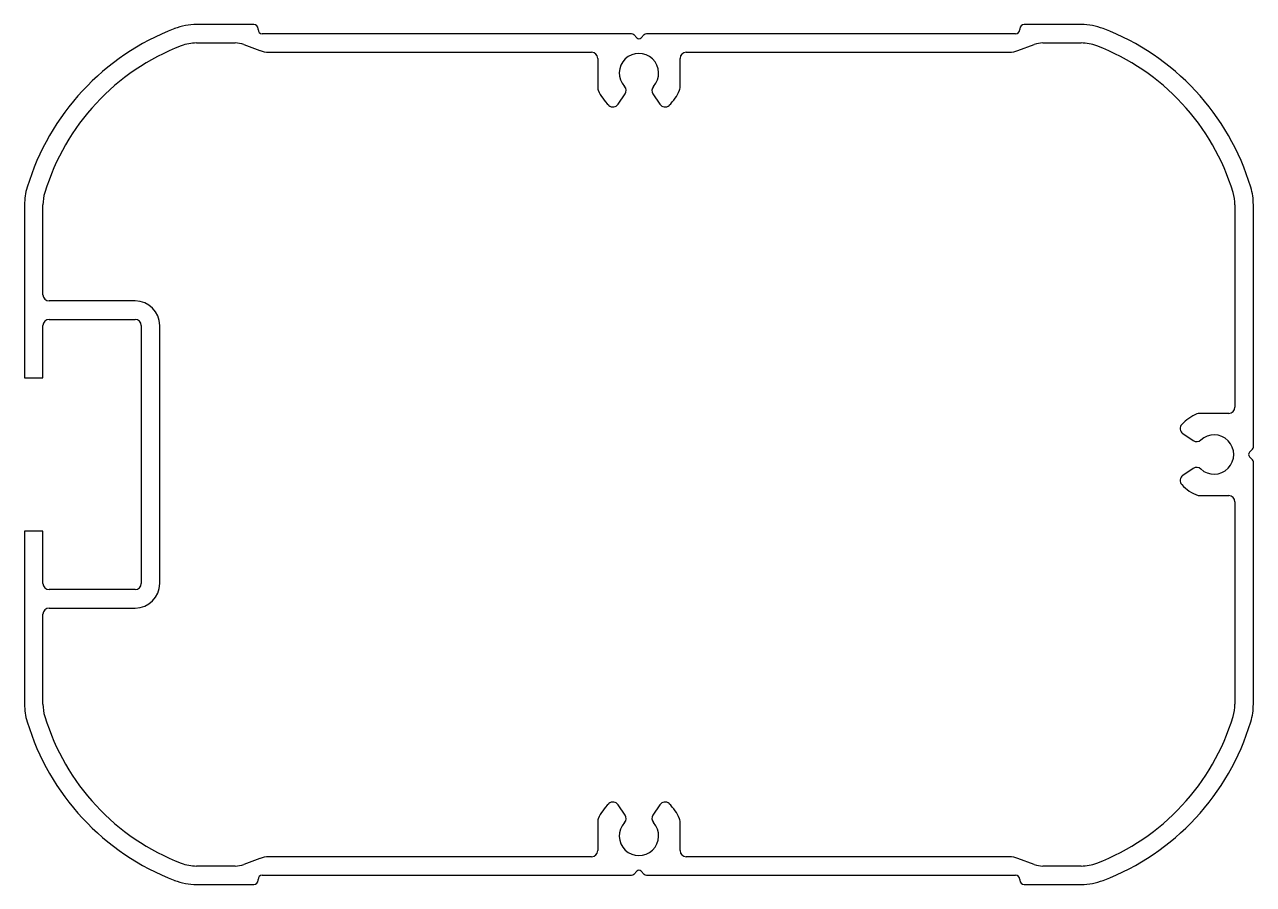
# Model space of a CAD drawing. Extents: x 2564 to 2664, y 1812 to 1882.
import ezdxf

# ---------------------------------------------------------------- set-up
doc = ezdxf.new("R2010")
doc.units = 0
doc.layers.get('0').update_dxf_attribs({"linetype": 'CONTINUOUS'})

msp = doc.modelspace()

# ---------------------------------------------------------------- linework, layer by layer
for p, q in [((2583.11, 1881.88), (2578.46, 1881.88)), ((2583.46, 1881.48), (2583.46, 1881.53)), ((2613.86, 1881.13), (2583.81, 1881.13)), ((2614.29, 1880.81), (2614.04, 1881.06)), ((2614.89, 1881.06), (2614.64, 1880.81)), ((2645.11, 1881.13), (2615.07, 1881.13)), ((2645.46, 1881.53), (2645.46, 1881.48)), ((2650.46, 1881.88), (2645.81, 1881.88)), ((2578.46, 1880.38), (2581.6, 1880.38)), ((2582.3, 1880.25), (2583.62, 1879.76)), ((2645.3, 1879.76), (2646.62, 1880.25)), ((2647.33, 1880.38), (2650.46, 1880.38)), ((2584.33, 1879.63), (2610.61, 1879.63)), ((2611.11, 1879.13), (2611.11, 1876.73)), ((2617.81, 1876.73), (2617.81, 1879.13)), ((2618.31, 1879.63), (2644.6, 1879.63)), ((2612.77, 1875.39), (2613.33, 1876.23)), ((2615.6, 1876.23), (2616.16, 1875.39)), ((2564.46, 1867.2), (2564.46, 1853.13)), ((2565.96, 1859.88), (2565.96, 1867.2)), ((2662.96, 1867.2), (2662.96, 1850.73)), ((2664.46, 1847.48), (2664.46, 1867.2)), ((2573.46, 1859.38), (2566.46, 1859.38)), ((2565.96, 1853.13), (2565.96, 1857.38)), ((2566.46, 1857.88), (2573.46, 1857.88)), ((2573.96, 1857.38), (2573.96, 1836.38)), ((2575.46, 1836.38), (2575.46, 1857.38)), ((2564.46, 1853.13), (2565.96, 1853.13)), ((2662.46, 1850.23), (2660.06, 1850.23)), ((2658.73, 1848.58), (2659.57, 1848.01)), ((2664.14, 1847.06), (2664.39, 1847.31)), ((2664.39, 1846.45), (2664.14, 1846.7)), ((2664.46, 1826.56), (2664.46, 1846.28)), ((2659.57, 1845.75), (2658.73, 1845.18)), ((2659.96, 1843.53), (2662.46, 1843.53)), ((2662.96, 1843.03), (2662.96, 1826.56)), ((2565.96, 1840.63), (2564.46, 1840.63)), ((2564.46, 1840.63), (2564.46, 1826.56)), ((2565.96, 1836.38), (2565.96, 1840.63)), ((2573.46, 1835.88), (2566.46, 1835.88)), ((2566.46, 1834.38), (2573.46, 1834.38)), ((2565.96, 1826.56), (2565.96, 1833.88)), ((2613.33, 1817.53), (2612.77, 1818.37)), ((2616.16, 1818.37), (2615.6, 1817.53)), ((2611.11, 1817.03), (2611.11, 1814.63)), ((2617.81, 1814.63), (2617.81, 1817.03)), ((2583.62, 1814), (2582.3, 1813.51)), ((2610.61, 1814.13), (2584.33, 1814.13)), ((2644.6, 1814.13), (2618.31, 1814.13)), ((2646.62, 1813.51), (2645.3, 1814)), ((2581.6, 1813.38), (2578.46, 1813.38)), ((2650.46, 1813.38), (2647.33, 1813.38)), ((2583.46, 1812.23), (2583.46, 1812.28)), ((2583.81, 1812.63), (2613.86, 1812.63)), ((2614.04, 1812.7), (2614.29, 1812.95)), ((2614.64, 1812.95), (2614.89, 1812.7)), ((2615.07, 1812.63), (2645.11, 1812.63)), ((2645.46, 1812.28), (2645.46, 1812.23)), ((2578.46, 1811.88), (2583.11, 1811.88)), ((2645.81, 1811.88), (2650.46, 1811.88))]:
    msp.add_line(p, q)
for centre, radius, start, end in [((2583.83, 1862.87), 20, 110.9475, 163.2383), ((2578.46, 1876.88), 5, 90, 110.9475), ((2583.11, 1881.53), 0.35, 0, 90), ((2583.81, 1881.48), 0.35, 180, 270), ((2613.86, 1880.88), 0.25, 45, 90), ((2615.07, 1880.88), 0.25, 90, 135), ((2645.11, 1881.48), 0.35, 270, 0), ((2645.81, 1881.53), 0.35, 90, 180), ((2650.46, 1876.88), 5, 69.0525, 90), ((2645.1, 1862.87), 20, 16.7617, 69.0525), ((2583.83, 1862.87), 18.5, 110.9475, 163.2383), ((2578.46, 1876.88), 3.5, 90, 110.9475), ((2581.6, 1878.38), 2, 69.444, 90), ((2614.46, 1880.98), 0.25, 225, 315), ((2647.33, 1878.38), 2, 90, 110.556), ((2650.46, 1876.88), 3.5, 69.0525, 90), ((2645.1, 1862.87), 18.5, 16.7617, 69.0525), ((2584.33, 1881.63), 2, 249.444, 270), ((2610.61, 1879.13), 0.5, 0, 90), ((2614.46, 1877.93), 1.6, 317.5241, 222.4759), ((2618.31, 1879.13), 0.5, 90, 180), ((2644.6, 1881.63), 2, 270, 290.556), ((2611.61, 1876.73), 0.5, 180, 202.8806), ((2614.46, 1877.93), 3.59, 202.8806, 226.9482), ((2612.92, 1876.51), 0.5, 326.25, 42.4759), ((2616.01, 1876.51), 0.5, 137.5241, 213.75), ((2614.46, 1877.93), 3.59, 313.0518, 337.1194), ((2617.31, 1876.73), 0.5, 337.1194, 360), ((2612.35, 1875.67), 0.5, 226.9482, 326.25), ((2616.58, 1875.67), 0.5, 213.75, 313.0518), ((2569.46, 1867.2), 5, 163.2383, 180), ((2569.46, 1867.2), 3.5, 163.2383, 180), ((2659.46, 1867.2), 3.5, 0, 16.7617), ((2659.46, 1867.2), 5, 0, 16.7617), ((2566.46, 1859.88), 0.5, 180, 270), ((2573.46, 1857.38), 2, 0, 90), ((2566.46, 1857.38), 0.5, 90, 180), ((2573.46, 1857.38), 0.5, 0, 90), ((2661.26, 1846.88), 3.59, 112.8806, 136.9482), ((2660.06, 1849.73), 0.5, 90, 112.8806), ((2662.46, 1850.73), 0.5, 270, 360), ((2659, 1848.99), 0.5, 136.9482, 236.25), ((2659.85, 1848.43), 0.5, 236.25, 312.4759), ((2661.26, 1846.88), 1.6, 227.5241, 132.4759), ((2664.32, 1846.88), 0.25, 135, 225), ((2664.21, 1847.48), 0.25, 315, 360), ((2664.21, 1846.28), 0.25, 0, 45), ((2659, 1844.77), 0.5, 123.75, 223.0518), ((2659.85, 1845.33), 0.5, 47.5241, 123.75), ((2661.26, 1846.88), 3.59, 223.0518, 248.7908), ((2662.46, 1843.03), 0.5, 0, 90), ((2566.46, 1836.38), 0.5, 180, 270), ((2573.46, 1836.38), 0.5, 270, 0), ((2573.46, 1836.38), 2, 270, 0), ((2566.46, 1833.88), 0.5, 90, 180), ((2569.46, 1826.56), 5, 180, 196.7617), ((2569.46, 1826.56), 3.5, 180, 196.7617), ((2659.46, 1826.56), 3.5, 343.2383, 0), ((2659.46, 1826.56), 5, 343.2383, 0), ((2583.83, 1830.89), 20, 196.7617, 249.0525), ((2583.83, 1830.89), 18.5, 196.7617, 249.0525), ((2645.1, 1830.89), 18.5, 290.9475, 343.2383), ((2645.1, 1830.89), 20, 290.9475, 343.2383), ((2614.46, 1815.83), 3.59, 133.0518, 157.1194), ((2612.35, 1818.09), 0.5, 33.75, 133.0518), ((2616.58, 1818.09), 0.5, 46.9482, 146.25), ((2614.46, 1815.83), 3.59, 22.8806, 46.9482), ((2611.61, 1817.03), 0.5, 157.1194, 180), ((2612.92, 1817.25), 0.5, 317.5241, 33.75), ((2616.01, 1817.25), 0.5, 146.25, 222.4759), ((2617.31, 1817.03), 0.5, 0, 22.8806), ((2614.46, 1815.83), 1.6, 137.5241, 42.4759), ((2584.33, 1812.13), 2, 90, 110.556), ((2610.61, 1814.63), 0.5, 270, 0), ((2618.31, 1814.63), 0.5, 180, 270), ((2644.6, 1812.13), 2, 69.444, 90), ((2578.46, 1816.88), 3.5, 249.0525, 270), ((2581.6, 1815.38), 2, 270, 290.556), ((2614.46, 1812.78), 0.25, 45, 135), ((2647.33, 1815.38), 2, 249.444, 270), ((2650.46, 1816.88), 3.5, 270, 290.9475), ((2578.46, 1816.88), 5, 249.0525, 270), ((2583.11, 1812.23), 0.35, 270, 0), ((2583.81, 1812.28), 0.35, 90, 180), ((2613.86, 1812.88), 0.25, 270, 315), ((2615.07, 1812.88), 0.25, 225, 270), ((2645.11, 1812.28), 0.35, 0, 90), ((2645.81, 1812.23), 0.35, 180, 270), ((2650.46, 1816.88), 5, 270, 290.9475)]:
    msp.add_arc(centre, radius, start, end)

doc.saveas('drawing.dxf')
